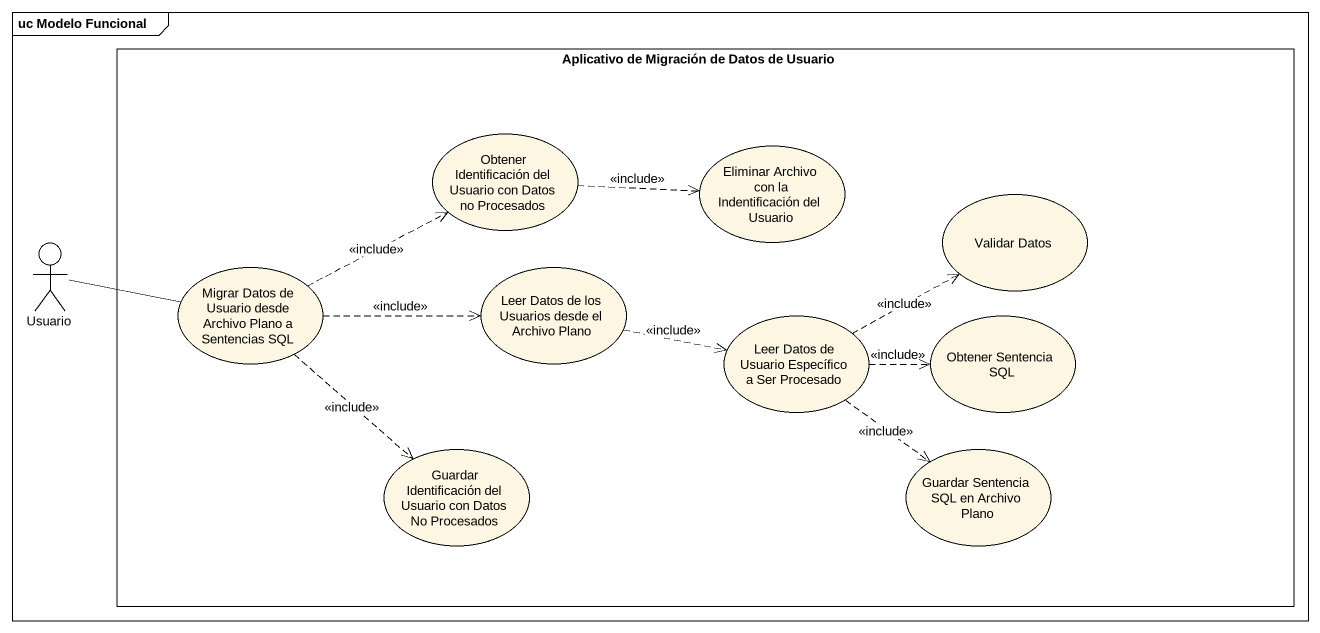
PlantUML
@startuml
mainframe uc Modelo Funcional
rectangle "Aplicativo de Migración de Datos de Usuario" as Aplicativo_de_Migración_de {
  usecase "Obtener Identificación del Usuario con Datos no Procesados" as Obtener_Identificación_del
  usecase "Eliminar Archivo con la Indentificación del Usuario" as Eliminar_Archivo_con_la
  usecase "Validar Datos" as Validar_Datos
  usecase "Migrar Datos de Usuario desde Archivo Plano a Sentencias SQL" as Migrar_Datos_de_Usuario
  usecase "Leer Datos de los Usuarios desde el Archivo Plano" as Leer_Datos_de_los_Usuarios
  usecase "Leer Datos de Usuario Específico a Ser Procesado" as Leer_Datos_de_Usuario
  usecase "Obtener Sentencia SQL" as Obtener_Sentencia_SQL
  usecase "Guardar Identificación del Usuario con Datos No Procesados" as Guardar_Identificación_del
  usecase "Guardar Sentencia SQL en Archivo Plano" as Guardar_Sentencia_SQL_en
}
actor Usuario
Obtener_Identificación_del .right.> Eliminar_Archivo_con_la : <<include>>
Usuario -right- Migrar_Datos_de_Usuario
Migrar_Datos_de_Usuario .right.> Obtener_Identificación_del : <<include>>
Migrar_Datos_de_Usuario .right.> Leer_Datos_de_los_Usuarios : <<include>>
Migrar_Datos_de_Usuario ..> Guardar_Identificación_del : <<include>>
Leer_Datos_de_los_Usuarios .right.> Leer_Datos_de_Usuario : <<include>>
Leer_Datos_de_Usuario .right.> Validar_Datos : <<include>>
Leer_Datos_de_Usuario .right.> Obtener_Sentencia_SQL : <<include>>
Leer_Datos_de_Usuario ..> Guardar_Sentencia_SQL_en : <<include>>
@enduml
